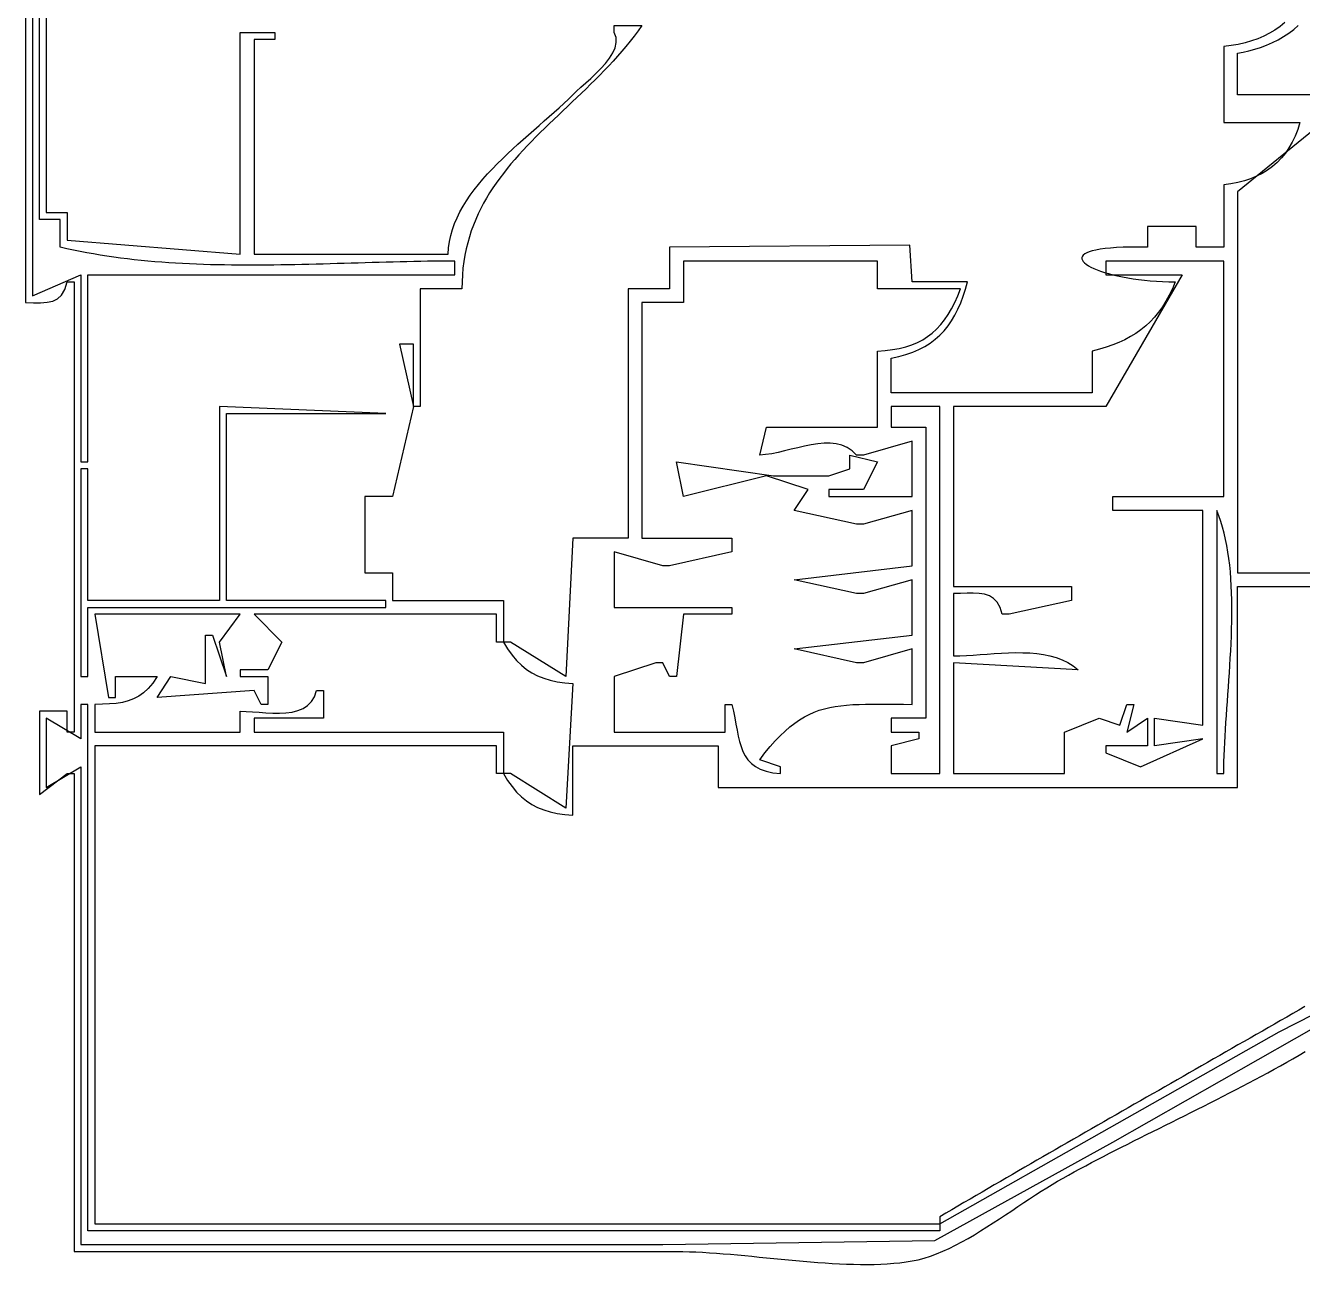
# Model space of a CAD drawing. Header units: metres. Extents: x 191 to 592, y 202 to 1163.
# Drawn here: x 227 to 411.4, y 304.1 to 483 of the extents above; entities that cross this region are included whole.
import ezdxf

# ---------------------------------------------------------------- set-up
doc = ezdxf.new("R2010")
doc.units = ezdxf.units.M

msp = doc.modelspace()

# ---------------------------------------------------------------- linework, layer by layer
for p, q in [((228, 578), (228, 444)), ((227, 575), (227, 443)), ((229, 455), (229, 520)), ((230, 493), (230, 456)), ((408.8438, 483.4495), (408.1404, 482.8751)), ((258, 450), (258, 482)), ((258, 482), (263, 482)), ((263, 482), (263, 481)), ((312, 482), (312, 483)), ((312, 483), (316, 483)), ((312.2539, 481.2921), (312, 482)), ((312.2827, 480.5603), (312.2539, 481.2921)), ((314.8745, 481.4737), (314.2909, 480.7313)), ((315.4445, 482.2296), (314.8745, 481.4737)), ((316, 483), (315.4445, 482.2296)), ((405.7875, 481.4645), (404.9227, 481.0966)), ((406.6121, 481.8831), (405.7875, 481.4645)), ((407.3964, 482.3532), (406.6121, 481.8831)), ((408.1404, 482.8751), (407.3964, 482.3532)), ((407.8363, 480.9578), (408.6291, 481.4096)), ((408.6291, 481.4096), (409.3866, 481.9034)), ((409.3866, 481.9034), (410.1004, 482.4387)), ((410.1004, 482.4387), (410.7622, 483.0152)), ((263, 481), (260, 481)), ((260, 481), (260, 450)), ((311.7805, 479.0536), (312.1153, 479.8117)), ((312.1153, 479.8117), (312.2827, 480.5603)), ((313.6948, 480.0018), (313.0871, 479.2844)), ((314.2909, 480.7313), (313.6948, 480.0018)), ((401.064, 480.1221), (400, 480)), ((400, 480), (400, 469)), ((402.0884, 480.2923), (401.064, 480.1221)), ((403.0731, 480.5111), (402.0884, 480.2923)), ((404.0179, 480.779), (403.0731, 480.5111)), ((403.6352, 479.3406), (404.4792, 479.5773)), ((404.9227, 481.0966), (404.0179, 480.779)), ((404.4792, 479.5773), (405.3297, 479.8577)), ((405.3297, 479.8577), (406.1782, 480.1815)), ((406.1782, 480.1815), (407.0166, 480.5483)), ((407.0166, 480.5483), (407.8363, 480.9578)), ((310.0605, 476.7947), (310.7242, 477.5378)), ((310.7242, 477.5378), (311.3072, 478.2932)), ((311.8413, 477.8827), (311.2051, 477.1968)), ((311.3072, 478.2932), (311.7805, 479.0536)), ((312.469, 478.5783), (311.8413, 477.8827)), ((313.0871, 479.2844), (312.469, 478.5783)), ((402, 479), (402.806, 479.148)), ((402, 473), (402, 479)), ((402.806, 479.148), (403.6352, 479.3406)), ((308.6064, 475.3743), (309.345, 476.0711)), ((309.911, 475.8513), (309.2553, 475.1901)), ((309.345, 476.0711), (310.0605, 476.7947)), ((310.5613, 476.52), (309.911, 475.8513)), ((311.2051, 477.1968), (310.5613, 476.52)), ((306.5417, 473.5171), (307.1759, 474.09)), ((307.1759, 474.09), (307.8738, 474.7115)), ((307.9312, 473.8871), (307.2648, 473.2436)), ((307.8738, 474.7115), (308.6064, 475.3743)), ((308.595, 474.5356), (307.9312, 473.8871)), ((309.2553, 475.1901), (308.595, 474.5356)), ((304.723, 471.7682), (305.3758, 472.3871)), ((305.3758, 472.3871), (306, 473)), ((306.597, 472.6045), (305.9287, 471.9691)), ((306, 473), (306.5417, 473.5171)), ((307.2648, 473.2436), (306.597, 472.6045)), ((515, 473), (402, 473)), ((302.6255, 469.8729), (303.3446, 470.5114)), ((303.3446, 470.5114), (304.0449, 471.143)), ((304.5946, 470.7058), (303.9308, 470.0766)), ((304.0449, 471.143), (304.723, 471.7682)), ((305.2609, 471.3364), (304.5946, 470.7058)), ((305.9287, 471.9691), (305.2609, 471.3364)), ((300.3876, 467.914), (301.1437, 468.5745)), ((301.1437, 468.5745), (301.8908, 469.2273)), ((301.8908, 469.2273), (302.6255, 469.8729)), ((302.6148, 468.8188), (301.9645, 468.1888)), ((303.2705, 469.4478), (302.6148, 468.8188)), ((303.9308, 470.0766), (303.2705, 469.4478)), ((400, 469), (411, 469)), ((415.1435, 469.6821), (402, 459)), ((411, 469), (410.6819, 467.9949)), ((298.0976, 465.8841), (298.8613, 466.569)), ((298.8613, 466.569), (299.6257, 467.2456)), ((299.6257, 467.2456), (300.3876, 467.914)), ((300.6846, 466.9226), (300.0569, 466.285)), ((301.3208, 467.557), (300.6846, 466.9226)), ((301.9645, 468.1888), (301.3208, 467.557)), ((410.3118, 467.0521), (409.8901, 466.1707)), ((410.6819, 467.9949), (410.3118, 467.0521)), ((296.5854, 464.4878), (297.3379, 465.1904)), ((297.3379, 465.1904), (298.0976, 465.8841)), ((298.8312, 464.9966), (298.2351, 464.3443)), ((299.4388, 465.6432), (298.8312, 464.9966)), ((300.0569, 466.285), (299.4388, 465.6432)), ((409.4175, 465.3502), (408.8947, 464.5898)), ((409.8901, 466.1707), (409.4175, 465.3502)), ((294.4041, 462.3235), (295.1152, 463.0546)), ((295.1152, 463.0546), (295.8434, 463.776)), ((295.8434, 463.776), (296.5854, 464.4878)), ((297.0817, 463.0198), (296.5262, 462.3461)), ((297.6516, 463.6857), (297.0817, 463.0198)), ((298.2351, 464.3443), (297.6516, 463.6857)), ((407.7005, 463.2467), (407.0304, 462.6627)), ((408.3221, 463.8889), (407.7005, 463.2467)), ((408.8947, 464.5898), (408.3221, 463.8889)), ((293.046, 460.8309), (293.7133, 461.5823)), ((293.7133, 461.5823), (294.4041, 462.3235)), ((295.4631, 460.9716), (294.9573, 460.2694)), ((295.9864, 461.6636), (295.4631, 460.9716)), ((296.5262, 462.3461), (295.9864, 461.6636)), ((404.7358, 461.2523), (403.8781, 460.8938)), ((405.5475, 461.6661), (404.7358, 461.2523)), ((406.3126, 462.136), (405.5475, 461.6661)), ((407.0304, 462.6627), (406.3126, 462.136)), ((291.2181, 458.5118), (291.7951, 459.2959)), ((291.7951, 459.2959), (292.4055, 460.0688)), ((292.4055, 460.0688), (293.046, 460.8309)), ((294.4701, 459.5562), (294.0025, 458.8312)), ((294.9573, 460.2694), (294.4701, 459.5562)), ((401.0354, 460.1438), (400, 460)), ((400, 460), (400, 451)), ((402.0273, 460.3402), (401.0354, 460.1438)), ((402.9751, 460.59), (402.0273, 460.3402)), ((403.8781, 460.8938), (402.9751, 460.59)), ((290.1772, 456.9093), (290.6777, 457.7164)), ((290.6777, 457.7164), (291.2181, 458.5118)), ((293.1299, 457.3427), (292.727, 456.5777)), ((293.5554, 458.0936), (293.1299, 457.3427)), ((294.0025, 458.8312), (293.5554, 458.0936)), ((402, 459), (402, 404)), ((230, 456), (233, 456)), ((233, 456), (233, 452)), ((289.3088, 455.259), (289.7198, 456.0902)), ((289.7198, 456.0902), (290.1772, 456.9093)), ((292.3477, 455.7979), (291.9929, 455.0024)), ((292.727, 456.5777), (292.3477, 455.7979)), ((232, 455), (229, 455)), ((232, 451), (232, 455)), ((288.3868, 452.6893), (288.6391, 453.5588)), ((288.6391, 453.5588), (288.9475, 454.4152)), ((288.9475, 454.4152), (289.3088, 455.259)), ((291.6638, 454.1905), (291.3612, 453.3614)), ((291.9929, 455.0024), (291.6638, 454.1905)), ((396, 454), (389, 454)), ((389, 454), (389, 451)), ((396, 451), (396, 454)), ((233, 452), (258, 450)), ((288.064, 450.9101), (288.1941, 451.8065)), ((288.1941, 451.8065), (288.3868, 452.6893)), ((291.0862, 452.5144), (290.8398, 451.6487)), ((291.3612, 453.3614), (291.0862, 452.5144)), ((232.9542, 450.7821), (232, 451)), ((233.9124, 450.576), (232.9542, 450.7821)), ((234.8743, 450.3814), (233.9124, 450.576)), ((235.8399, 450.1979), (234.8743, 450.3814)), ((236.809, 450.0252), (235.8399, 450.1979)), ((237.7815, 449.8632), (236.809, 450.0252)), ((238.7573, 449.7115), (237.7815, 449.8632)), ((260, 450), (288, 450)), ((288, 450), (288.064, 450.9101)), ((290.4368, 449.858), (290.2822, 448.9315)), ((290.623, 450.7635), (290.4368, 449.858)), ((290.8398, 451.6487), (290.623, 450.7635)), ((354.6644, 451.3086), (320, 451)), ((320, 451), (320, 445)), ((355, 446), (354.6644, 451.3086)), ((379.7236, 449.861), (379.586, 449.6863)), ((379.9341, 450.0278), (379.7236, 449.861)), ((380.2199, 450.1855), (379.9341, 450.0278)), ((380.5833, 450.3329), (380.2199, 450.1855)), ((381.0266, 450.4691), (380.5833, 450.3329)), ((381.5522, 450.5928), (381.0266, 450.4691)), ((382.1624, 450.7029), (381.5522, 450.5928)), ((382.8596, 450.7983), (382.1624, 450.7029)), ((383.6461, 450.878), (382.8596, 450.7983)), ((384.5242, 450.9407), (383.6461, 450.878)), ((385.4963, 450.9854), (384.5242, 450.9407)), ((386.5647, 451.0109), (385.4963, 450.9854)), ((387.7318, 451.0161), (386.5647, 451.0109)), ((389, 451), (387.7318, 451.0161)), ((400, 451), (396, 451)), ((239.7363, 449.5698), (238.7573, 449.7115)), ((240.7182, 449.4378), (239.7363, 449.5698)), ((241.7031, 449.3153), (240.7182, 449.4378)), ((242.6908, 449.202), (241.7031, 449.3153)), ((243.6811, 449.0976), (242.6908, 449.202)), ((244.674, 449.0017), (243.6811, 449.0976)), ((245.6692, 448.9142), (244.674, 449.0017)), ((246.6668, 448.8348), (245.6692, 448.9142)), ((247.6665, 448.7631), (246.6668, 448.8348)), ((248.6683, 448.6988), (247.6665, 448.7631)), ((249.672, 448.6418), (248.6683, 448.6988)), ((250.6775, 448.5917), (249.672, 448.6418)), ((251.6847, 448.5481), (250.6775, 448.5917)), ((252.6934, 448.511), (251.6847, 448.5481)), ((253.7035, 448.4798), (252.6934, 448.511)), ((254.715, 448.4545), (253.7035, 448.4798)), ((255.7276, 448.4346), (254.715, 448.4545)), ((256.7413, 448.4199), (255.7276, 448.4346)), ((257.7559, 448.4102), (256.7413, 448.4199)), ((258.7714, 448.4051), (257.7559, 448.4102)), ((259.7875, 448.4043), (258.7714, 448.4051)), ((260.8042, 448.4076), (259.7875, 448.4043)), ((261.8213, 448.4147), (260.8042, 448.4076)), ((262.8387, 448.4253), (261.8213, 448.4147)), ((263.8564, 448.4391), (262.8387, 448.4253)), ((264.8741, 448.4558), (263.8564, 448.4391)), ((265.8917, 448.4752), (264.8741, 448.4558)), ((266.9092, 448.497), (265.8917, 448.4752)), ((267.9264, 448.5208), (266.9092, 448.497)), ((268.9432, 448.5464), (267.9264, 448.5208)), ((269.9594, 448.5736), (268.9432, 448.5464)), ((270.9749, 448.602), (269.9594, 448.5736)), ((271.9897, 448.6313), (270.9749, 448.602)), ((273.0035, 448.6613), (271.9897, 448.6313)), ((274.0163, 448.6917), (273.0035, 448.6613)), ((275.028, 448.7221), (274.0163, 448.6917)), ((276.0383, 448.7524), (275.028, 448.7221)), ((277.0473, 448.7822), (276.0383, 448.7524)), ((278.0547, 448.8113), (277.0473, 448.7822)), ((279.0605, 448.8393), (278.0547, 448.8113)), ((280.0645, 448.866), (279.0605, 448.8393)), ((281.0665, 448.8911), (280.0645, 448.866)), ((282.0666, 448.9143), (281.0665, 448.8911)), ((283.0645, 448.9353), (282.0666, 448.9143)), ((284.0601, 448.9539), (283.0645, 448.9353)), ((285.0534, 448.9697), (284.0601, 448.9539)), ((286.0441, 448.9825), (285.0534, 448.9697)), ((287.0322, 448.992), (286.0441, 448.9825)), ((288.0175, 448.9979), (287.0322, 448.992)), ((289, 449), (288.0175, 448.9979)), ((289, 447), (289, 449)), ((290.2822, 448.9315), (290.1602, 447.9832)), ((322, 449), (322, 443)), ((350, 449), (322, 449)), ((350, 445), (350, 449)), ((379.586, 449.6863), (379.519, 449.5047)), ((379.519, 449.5047), (379.5202, 449.3174)), ((379.5202, 449.3174), (379.5874, 449.1254)), ((379.5874, 449.1254), (379.7181, 448.93)), ((379.7181, 448.93), (379.91, 448.7322)), ((379.91, 448.7322), (380.1608, 448.5331)), ((380.1608, 448.5331), (380.4681, 448.3339)), ((380.4681, 448.3339), (380.8296, 448.1357)), ((380.8296, 448.1357), (381.243, 447.9395)), ((383, 449), (383, 447)), ((400, 449), (383, 449)), ((400, 415), (400, 449)), ((228, 444), (235, 447)), ((235, 447), (235, 420)), ((236, 420), (236, 447)), ((236, 447), (289, 447)), ((290.0719, 447.0124), (290.0181, 446.0182)), ((290.1602, 447.9832), (290.0719, 447.0124)), ((381.243, 447.9395), (381.7059, 447.7466)), ((381.7059, 447.7466), (382.216, 447.5581)), ((382.216, 447.5581), (382.7709, 447.3749)), ((382.7709, 447.3749), (383.3683, 447.1984)), ((383, 447), (394, 447)), ((394, 447), (383, 428)), ((383.3683, 447.1984), (384.0059, 447.0295)), ((384.0059, 447.0295), (384.6812, 446.8695)), ((384.6812, 446.8695), (385.3921, 446.7194)), ((385.3921, 446.7194), (386.1361, 446.5803)), ((386.1361, 446.5803), (386.9109, 446.4534)), ((386.9109, 446.4534), (387.7141, 446.3398)), ((387.7141, 446.3398), (388.5434, 446.2406)), ((388.5434, 446.2406), (389.3966, 446.157)), ((232.204, 444.0975), (232.6638, 444.8946)), ((232.6638, 444.8946), (233, 446)), ((233, 446), (234, 446)), ((234, 446), (234, 381)), ((290, 445), (284, 445)), ((284, 445), (284, 428)), ((290.0181, 446.0182), (290, 445)), ((320, 445), (314, 445)), ((314, 445), (314, 409)), ((362, 445), (350, 445)), ((363, 446), (355, 446)), ((361.5883, 443.9654), (362, 445)), ((362.384, 443.9226), (362.7084, 444.9351)), ((362.7084, 444.9351), (363, 446)), ((389.3966, 446.157), (390.2711, 446.09)), ((390.2711, 446.09), (391.1648, 446.0407)), ((391.1648, 446.0407), (392.0751, 446.0103)), ((392.0751, 446.0103), (393, 446)), ((392.5797, 445.001), (392.1298, 444.0649)), ((393, 446), (392.5797, 445.001)), ((227, 443), (228.1449, 442.9932)), ((228.1449, 442.9932), (229.1824, 442.9959)), ((229.1824, 442.9959), (230.1098, 443.0579)), ((230.1098, 443.0579), (230.9243, 443.2289)), ((230.9243, 443.2289), (231.6233, 443.5589)), ((231.6233, 443.5589), (232.204, 444.0975)), ((322, 443), (316, 443)), ((316, 443), (316, 409)), ((360.695, 442.1065), (361.1542, 443.0014)), ((361.1542, 443.0014), (361.5883, 443.9654)), ((361.6276, 442.055), (362.0245, 442.9626)), ((362.0245, 442.9626), (362.384, 443.9226)), ((391.6491, 443.1892), (391.1362, 442.3718)), ((392.1298, 444.0649), (391.6491, 443.1892)), ((359.6891, 440.5179), (360.2076, 441.2792)), ((360.2076, 441.2792), (360.695, 442.1065)), ((360.7122, 440.3967), (361.1909, 441.1997)), ((361.1909, 441.1997), (361.6276, 442.055)), ((390.0094, 440.9025), (389.393, 440.246)), ((390.59, 441.6103), (390.0094, 440.9025)), ((391.1362, 442.3718), (390.59, 441.6103)), ((357.919, 438.6159), (358.5478, 439.1878)), ((358.5478, 439.1878), (359.1368, 439.8213)), ((358.9999, 438.3008), (359.619, 438.9473)), ((359.1368, 439.8213), (359.6891, 440.5179)), ((359.619, 438.9473), (360.189, 439.6459)), ((360.189, 439.6459), (360.7122, 440.3967)), ((388.0483, 439.0778), (387.3176, 438.5615)), ((388.7397, 439.6385), (388.0483, 439.0778)), ((389.393, 440.246), (388.7397, 439.6385)), ((283, 437), (281, 437)), ((281, 437), (283, 428)), ((283, 428), (283, 437)), ((354.9498, 436.9156), (355.766, 437.2556)), ((355.766, 437.2556), (356.531, 437.6513)), ((356.531, 437.6513), (357.2477, 438.1043)), ((356.8248, 436.6737), (357.6052, 437.1641)), ((357.2477, 438.1043), (357.919, 438.6159)), ((357.6052, 437.1641), (358.3294, 437.7065)), ((358.3294, 437.7065), (358.9999, 438.3008)), ((384.8773, 437.2566), (383.9772, 436.8952)), ((385.7333, 437.6532), (384.8773, 437.2566)), ((386.5463, 438.0874), (385.7333, 437.6532)), ((387.3176, 438.5615), (386.5463, 438.0874)), ((350, 436), (351.1154, 436.0834)), ((350, 425), (350, 436)), ((351.1154, 436.0834), (352.1652, 436.2152)), ((352, 435), (353.0958, 435.2311)), ((352.1652, 436.2152), (353.1523, 436.3969)), ((353.0958, 435.2311), (354.1238, 435.514)), ((353.1523, 436.3969), (354.0795, 436.6298)), ((354.0795, 436.6298), (354.9498, 436.9156)), ((354.1238, 435.514), (355.0865, 435.8488)), ((355.0865, 435.8488), (355.986, 436.2353)), ((355.986, 436.2353), (356.8248, 436.6737)), ((382.0397, 436.2692), (381, 436)), ((381, 436), (381, 430)), ((383.0318, 436.5669), (382.0397, 436.2692)), ((383.9772, 436.8952), (383.0318, 436.5669)), ((352, 430), (352, 435)), ((381, 430), (352, 430)), ((255, 428), (255, 400)), ((279, 427), (255, 428)), ((283, 428), (280, 415)), ((284, 428), (283, 428)), ((352, 428), (352, 425)), ((359, 428), (352, 428)), ((359, 375), (359, 428)), ((383, 428), (361, 428)), ((361, 428), (361, 402)), ((256, 400), (256, 427)), ((256, 427), (279, 427)), ((333, 421), (334, 425)), ((334, 425), (350, 425)), ((352, 425), (357, 425)), ((357, 425), (357, 383)), ((339.4763, 422.278), (338.5159, 422.0563)), ((340.4302, 422.4698), (339.4763, 422.278)), ((341.3705, 422.6157), (340.4302, 422.4698)), ((342.2906, 422.6996), (341.3705, 422.6157)), ((343.1835, 422.7054), (342.2906, 422.6996)), ((344.0424, 422.617), (343.1835, 422.7054)), ((344.8603, 422.4183), (344.0424, 422.617)), ((345.6305, 422.0933), (344.8603, 422.4183)), ((355, 423), (348, 421)), ((355, 415), (355, 423)), ((333.8556, 421.063), (333, 421)), ((334.7459, 421.1927), (333.8556, 421.063)), ((335.6639, 421.373), (334.7459, 421.1927)), ((336.6028, 421.5877), (335.6639, 421.373)), ((337.5558, 421.8209), (336.6028, 421.5877)), ((338.5159, 422.0563), (337.5558, 421.8209)), ((346.346, 421.6259), (345.6305, 422.0933)), ((346, 419), (346, 421)), ((346, 421), (350, 420)), ((347, 421), (346.346, 421.6259)), ((348, 421), (347, 421)), ((235, 420), (236, 420)), ((236, 419), (235, 419)), ((235, 419), (235, 389)), ((236, 400), (236, 419)), ((322, 415), (321, 420)), ((321, 420), (335, 418)), ((343, 418), (346, 419)), ((350, 420), (348, 416)), ((334, 418), (322, 415)), ((340, 416), (334, 418)), ((335, 418), (342, 418)), ((342, 418), (343, 418)), ((280, 415), (276, 415)), ((276, 415), (276, 404)), ((338, 413), (340, 416)), ((348, 416), (343, 416)), ((343, 416), (343, 415)), ((343, 415), (355, 415)), ((384, 413), (384, 415)), ((384, 415), (400, 415)), ((347, 411), (338, 413)), ((355, 413), (348, 411)), ((355, 405), (355, 413)), ((397, 413), (384, 413)), ((397, 382), (397, 413)), ((399, 413), (399, 375)), ((399.3094, 412.2143), (399, 413)), ((399.5907, 411.4024), (399.3094, 412.2143)), ((399.8448, 410.5654), (399.5907, 411.4024)), ((348, 411), (347, 411)), ((400.0729, 409.7047), (399.8448, 410.5654)), ((400.2761, 408.8217), (400.0729, 409.7047)), ((306, 409), (305, 389)), ((314, 409), (306, 409)), ((316, 409), (329, 409)), ((329, 409), (329, 407)), ((400.4553, 407.9176), (400.2761, 408.8217)), ((400.6117, 406.9938), (400.4553, 407.9176)), ((319, 405), (312, 407)), ((312, 407), (312, 399)), ((329, 407), (320, 405)), ((400.7463, 406.0517), (400.6117, 406.9938)), ((400.8603, 405.0925), (400.7463, 406.0517)), ((276, 404), (280, 404)), ((280, 404), (280, 400)), ((320, 405), (319, 405)), ((338, 403), (355, 405)), ((400.9546, 404.1177), (400.8603, 405.0925)), ((401.0304, 403.1285), (400.9546, 404.1177)), ((402, 404), (513, 404)), ((347, 401), (338, 403)), ((355, 403), (348, 401)), ((355, 395), (355, 403)), ((361, 402), (378, 402)), ((378, 402), (378, 400)), ((401.0888, 402.1262), (401.0304, 403.1285)), ((401.1309, 401.1122), (401.0888, 402.1262)), ((402, 373), (402, 402)), ((402, 402), (504, 402)), ((348, 401), (347, 401)), ((361.9916, 401.0163), (361, 401)), ((361, 401), (361, 392)), ((362.9428, 401.0447), (361.9916, 401.0163)), ((363.8444, 401.0542), (362.9428, 401.0447)), ((364.6873, 401.0141), (363.8444, 401.0542)), ((365.4624, 400.8934), (364.6873, 401.0141)), ((366.1604, 400.6612), (365.4624, 400.8934)), ((366.7723, 400.2866), (366.1604, 400.6612)), ((367.289, 399.7388), (366.7723, 400.2866)), ((401.1576, 400.0879), (401.1309, 401.1122)), ((401.1701, 399.0545), (401.1576, 400.0879)), ((255, 400), (236, 400)), ((236, 389), (236, 399)), ((236, 399), (279, 399)), ((279, 400), (256, 400)), ((279, 399), (279, 400)), ((280, 400), (296, 400)), ((296, 400), (296, 394)), ((312, 399), (329, 399)), ((329, 399), (329, 398)), ((367.7012, 398.9869), (367.289, 399.7388)), ((368, 398), (367.7012, 398.9869)), ((378, 400), (369, 398)), ((401.1694, 398.0133), (401.1701, 399.0545)), ((258, 398), (237, 398)), ((237, 398), (239, 386)), ((255, 394), (258, 398)), ((295, 398), (260, 398)), ((260, 398), (264, 394)), ((295, 394), (295, 398)), ((322, 398), (321, 389)), ((329, 398), (322, 398)), ((369, 398), (368, 398)), ((401.133, 395.9133), (401.1567, 396.9658)), ((401.1567, 396.9658), (401.1694, 398.0133)), ((253, 388), (253, 395)), ((253, 395), (254, 395)), ((254, 395), (256, 389)), ((338, 393), (355, 395)), ((401.0569, 393.7983), (401.0994, 394.857)), ((401.0994, 394.857), (401.133, 395.9133)), ((256, 389), (255, 394)), ((264, 394), (262, 390)), ((296, 394), (295, 394)), ((297, 394), (296, 394)), ((296, 394), (296.6085, 393.0062)), ((296.6085, 393.0062), (297.2403, 392.1202)), ((305, 389), (297, 394)), ((347, 391), (338, 393)), ((355, 393), (348, 391)), ((355, 385), (355, 393)), ((400.9497, 391.6792), (401.0066, 392.7386)), ((401.0066, 392.7386), (401.0569, 393.7983)), ((297.2403, 392.1202), (297.9007, 391.3366)), ((297.9007, 391.3366), (298.5948, 390.65)), ((318, 391), (312, 389)), ((319, 391), (318, 391)), ((320, 389), (319, 391)), ((348, 391), (347, 391)), ((361, 392), (361.9167, 392.0147)), ((379, 390), (361, 391)), ((361, 391), (361, 375)), ((361.9167, 392.0147), (362.8651, 392.0546)), ((362.8651, 392.0546), (363.84, 392.1127)), ((363.84, 392.1127), (364.8366, 392.1823)), ((364.8366, 392.1823), (365.8498, 392.2567)), ((365.8498, 392.2567), (366.8747, 392.329)), ((366.8747, 392.329), (367.9063, 392.3924)), ((367.9063, 392.3924), (368.9397, 392.4403)), ((368.9397, 392.4403), (369.9698, 392.4658)), ((369.9698, 392.4658), (370.9917, 392.4622)), ((370.9917, 392.4622), (372.0005, 392.4226)), ((372.0005, 392.4226), (372.9911, 392.3404)), ((372.9911, 392.3404), (373.9586, 392.2086)), ((373.9586, 392.2086), (374.898, 392.0207)), ((374.898, 392.0207), (375.8044, 391.7697)), ((375.8044, 391.7697), (376.6727, 391.4489)), ((376.6727, 391.4489), (377.4981, 391.0515)), ((377.4981, 391.0515), (378.2755, 390.5708)), ((400.8871, 390.6213), (400.9497, 391.6792)), ((262, 390), (258, 390)), ((258, 390), (258, 389)), ((298.5948, 390.65), (299.3281, 390.0549)), ((299.3281, 390.0549), (300.1057, 389.5461)), ((300.1057, 389.5461), (300.933, 389.118)), ((300.933, 389.118), (301.8153, 388.7653)), ((378.2755, 390.5708), (379, 390)), ((400.7495, 388.5157), (400.82, 389.5664)), ((400.82, 389.5664), (400.8871, 390.6213)), ((235, 389), (236, 389)), ((240, 386), (240, 389)), ((240, 389), (246, 389)), ((244.7206, 387.292), (244.0484, 386.6618)), ((245.3689, 388.0663), (244.7206, 387.292)), ((246, 389), (245.3689, 388.0663)), ((246, 386), (248, 389)), ((248, 389), (253, 388)), ((258, 389), (262, 389)), ((262, 389), (262, 385)), ((301.8153, 388.7653), (302.7578, 388.4825)), ((302.7578, 388.4825), (303.7659, 388.2643)), ((303.7659, 388.2643), (304.8449, 388.1052)), ((304.8449, 388.1052), (306, 388)), ((306, 388), (305, 370)), ((312, 389), (312, 381)), ((321, 389), (320, 389)), ((400.6022, 386.4326), (400.6765, 387.4707)), ((400.6765, 387.4707), (400.7495, 388.5157)), ((239, 386), (240, 386)), ((241.8207, 385.4857), (240.9853, 385.2814)), ((242.6052, 385.7738), (241.8207, 385.4857)), ((243.3455, 386.1608), (242.6052, 385.7738)), ((244.0484, 386.6618), (243.3455, 386.1608)), ((260, 387), (246, 386)), ((261, 385), (260, 387)), ((267.7319, 384.8277), (268.2854, 385.3914)), ((268.2854, 385.3914), (268.7134, 386.1098)), ((268.7134, 386.1098), (269, 387)), ((269, 387), (270, 387)), ((270, 387), (270, 383)), ((400.4541, 384.3824), (400.5277, 385.4027)), ((400.5277, 385.4027), (400.6022, 386.4326)), ((233, 384), (229, 384)), ((229, 384), (229, 372)), ((233, 381), (233, 384)), ((236, 385), (235, 385)), ((235, 385), (235, 380)), ((236, 309), (236, 385)), ((238.1063, 385.0202), (237, 385)), ((237, 385), (237, 381)), ((239.1348, 385.0638), (238.1063, 385.0202)), ((240.0922, 385.1458), (239.1348, 385.0638)), ((240.9853, 385.2814), (240.0922, 385.1458)), ((258, 381), (258, 384)), ((258, 384), (258.8639, 383.9786)), ((258.8639, 383.9786), (259.7807, 383.9257)), ((259.7807, 383.9257), (260.7339, 383.8584)), ((260.7339, 383.8584), (261.7075, 383.7934)), ((262, 385), (261, 385)), ((261.7075, 383.7934), (262.6852, 383.7477)), ((262.6852, 383.7477), (263.6508, 383.7383)), ((263.6508, 383.7383), (264.5883, 383.7821)), ((264.5883, 383.7821), (265.4813, 383.896)), ((265.4813, 383.896), (266.3137, 384.097)), ((266.3137, 384.097), (267.0693, 384.4019)), ((267.0693, 384.4019), (267.7319, 384.8277)), ((328, 381), (328, 385)), ((328, 385), (329, 385)), ((329, 385), (329.217, 384.0192)), ((329.217, 384.0192), (329.4018, 383.0681)), ((339.4454, 383.1932), (340.1518, 383.5583)), ((340.1518, 383.5583), (340.868, 383.8724)), ((340.868, 383.8724), (341.5974, 384.1393)), ((341.5974, 384.1393), (342.3431, 384.3627)), ((342.3431, 384.3627), (343.1084, 384.5463)), ((343.1084, 384.5463), (343.8966, 384.6938)), ((343.8966, 384.6938), (344.7109, 384.809)), ((344.7109, 384.809), (345.5545, 384.8955)), ((345.5545, 384.8955), (346.4306, 384.9571)), ((346.4306, 384.9571), (347.3425, 384.9976)), ((347.3425, 384.9976), (348.2935, 385.0205)), ((348.2935, 385.0205), (349.2867, 385.0297)), ((349.2867, 385.0297), (350.3254, 385.0289)), ((350.3254, 385.0289), (351.4128, 385.0218)), ((351.4128, 385.0218), (352.5523, 385.0122)), ((352.5523, 385.0122), (353.7469, 385.0036)), ((353.7469, 385.0036), (355, 385)), ((385, 382), (386, 385)), ((386, 385), (387, 385)), ((387, 385), (386, 381)), ((400.3823, 383.3731), (400.4541, 384.3824)), ((235, 380), (230, 383)), ((230, 383), (230, 373)), ((270, 383), (260, 383)), ((260, 383), (260, 381)), ((329.4018, 383.0681), (329.5677, 382.1506)), ((329.5677, 382.1506), (329.7279, 381.2703)), ((336.6544, 381.1488), (337.3535, 381.7549)), ((337.3535, 381.7549), (338.0495, 382.2952)), ((338.0495, 382.2952), (338.7458, 382.7734)), ((338.7458, 382.7734), (339.4454, 383.1932)), ((357, 383), (352, 383)), ((352, 383), (352, 381)), ((377, 381), (382, 383)), ((382, 383), (385, 382)), ((386, 381), (389, 383)), ((389, 383), (389, 379)), ((390, 379), (390, 383)), ((390, 383), (397, 382)), ((400.2488, 381.3924), (400.3135, 382.376)), ((400.3135, 382.376), (400.3823, 383.3731)), ((234, 381), (233, 381)), ((237, 381), (258, 381)), ((260, 381), (296, 381)), ((296, 381), (296, 375)), ((312, 381), (328, 381)), ((329.7279, 381.2703), (329.8954, 380.4311)), ((329.8954, 380.4311), (330.0835, 379.6369)), ((335.2341, 379.724), (335.949, 380.473)), ((335.949, 380.473), (336.6544, 381.1488)), ((352, 381), (356, 381)), ((356, 380), (352, 379)), ((356, 381), (356, 380)), ((377, 375), (377, 381)), ((388, 376), (397, 380)), ((397, 380), (390, 379)), ((400.1359, 379.4715), (400.1892, 380.4238)), ((400.1892, 380.4238), (400.2488, 381.3924)), ((295, 379), (237, 379)), ((237, 379), (237, 310)), ((295, 375), (295, 379)), ((306, 369), (306, 379)), ((306, 379), (327, 379)), ((327, 379), (327, 373)), ((330.0835, 379.6369), (330.3055, 378.8913)), ((330.3055, 378.8913), (330.5744, 378.1983)), ((330.5744, 378.1983), (330.9034, 377.5615)), ((333, 377), (333.7628, 377.9912)), ((333.7628, 377.9912), (334.5065, 378.898)), ((334.5065, 378.898), (335.2341, 379.724)), ((352, 379), (352, 375)), ((389, 379), (383, 379)), ((383, 379), (383, 378)), ((383, 378), (388, 376)), ((400.0521, 377.6208), (400.0898, 378.5367)), ((400.0898, 378.5367), (400.1359, 379.4715)), ((330.9034, 377.5615), (331.3059, 376.9849)), ((331.3059, 376.9849), (331.7949, 376.4721)), ((331.7949, 376.4721), (332.3837, 376.0271)), ((336, 376), (333, 377)), ((400.0061, 375.8511), (400.0239, 376.7252)), ((400.0239, 376.7252), (400.0521, 377.6208)), ((229, 372), (233, 375)), ((230, 373), (235, 376)), ((233, 375), (234, 375)), ((234, 375), (234, 306)), ((235, 376), (235, 307)), ((296, 375), (295, 375)), ((297, 375), (296, 375)), ((296, 375), (296.6085, 374.0062)), ((305, 370), (297, 375)), ((332.3837, 376.0271), (333.0853, 375.6535)), ((333.0853, 375.6535), (333.9132, 375.3553)), ((333.9132, 375.3553), (334.8803, 375.1362)), ((334.8803, 375.1362), (336, 375)), ((336, 375), (336, 376)), ((352, 375), (359, 375)), ((361, 375), (377, 375)), ((399, 375), (400, 375)), ((400, 375), (400.0061, 375.8511)), ((296.6085, 374.0062), (297.2403, 373.1202)), ((297.2403, 373.1202), (297.9007, 372.3366)), ((327, 373), (402, 373)), ((297.9007, 372.3366), (298.5948, 371.65)), ((298.5948, 371.65), (299.3281, 371.0549)), ((299.3281, 371.0549), (300.1057, 370.5461)), ((300.1057, 370.5461), (300.933, 370.118)), ((300.933, 370.118), (301.8153, 369.7653)), ((301.8153, 369.7653), (302.7578, 369.4825)), ((302.7578, 369.4825), (303.7659, 369.2643)), ((303.7659, 369.2643), (304.8449, 369.1052)), ((304.8449, 369.1052), (306, 369)), ((384, 321.7994), (430, 348)), ((408, 337.7191), (428, 348)), ((411.7327, 341.3769), (410.8541, 340.8702)), ((408.2171, 339.3521), (407.3377, 338.8466)), ((409.0962, 339.8579), (408.2171, 339.3521)), ((409.9753, 340.3639), (409.0962, 339.8579)), ((410.8541, 340.8702), (409.9753, 340.3639)), ((359, 310), (408, 337.7191)), ((405.5785, 337.8364), (404.6988, 337.3316)), ((406.4582, 338.3414), (405.5785, 337.8364)), ((407.3377, 338.8466), (406.4582, 338.3414)), ((402.0587, 335.8185), (401.1785, 335.3144)), ((402.9388, 336.3227), (402.0587, 335.8185)), ((403.8188, 336.8271), (402.9388, 336.3227)), ((404.6988, 337.3316), (403.8188, 336.8271)), ((398.5373, 333.8031), (397.6567, 333.2995)), ((399.4177, 334.3067), (398.5373, 333.8031)), ((400.2981, 334.8105), (399.4177, 334.3067)), ((401.1785, 335.3144), (400.2981, 334.8105)), ((409.0908, 333.3245), (409.9853, 333.8354)), ((409.9853, 333.8354), (410.8739, 334.3505)), ((410.8739, 334.3505), (411.7561, 334.8698)), ((395.8955, 332.2926), (395.0149, 331.7892)), ((396.7762, 332.796), (395.8955, 332.2926)), ((397.6567, 333.2995), (396.7762, 332.796)), ((406.3762, 331.8155), (407.2858, 332.3147)), ((407.2858, 332.3147), (408.1908, 332.8177)), ((408.1908, 332.8177), (409.0908, 333.3245)), ((392.3729, 330.2792), (391.4922, 329.7759)), ((393.2535, 330.7825), (392.3729, 330.2792)), ((394.1342, 331.2858), (393.2535, 330.7825)), ((395.0149, 331.7892), (394.1342, 331.2858)), ((402.7015, 329.8538), (403.6247, 330.3393)), ((403.6247, 330.3393), (404.5452, 330.8279)), ((404.5452, 330.8279), (405.4625, 331.32)), ((405.4625, 331.32), (406.3762, 331.8155)), ((388.8503, 328.2656), (387.9698, 327.7621)), ((389.7309, 328.7691), (388.8503, 328.2656)), ((390.6115, 329.2725), (389.7309, 328.7691)), ((391.4922, 329.7759), (390.6115, 329.2725)), ((398.9904, 327.942), (399.92, 328.4157)), ((399.92, 328.4157), (400.8487, 328.8922)), ((400.8487, 328.8922), (401.776, 329.3715)), ((401.776, 329.3715), (402.7015, 329.8538)), ((386.2088, 326.7547), (385.3285, 326.2508)), ((387.0893, 327.2584), (386.2088, 326.7547)), ((387.9698, 327.7621), (387.0893, 327.2584)), ((395.2722, 326.0716), (396.2009, 326.5357)), ((396.2009, 326.5357), (397.1304, 327.0021)), ((397.1304, 327.0021), (398.0604, 327.4708)), ((398.0604, 327.4708), (398.9904, 327.942)), ((382.688, 324.7383), (381.808, 324.2338)), ((383.568, 325.2426), (382.688, 324.7383)), ((384.4482, 325.7468), (383.568, 325.2426)), ((385.3285, 326.2508), (384.4482, 325.7468)), ((391.5761, 324.2342), (392.4965, 324.6909)), ((392.4965, 324.6909), (393.4196, 325.1493)), ((393.4196, 325.1493), (394.345, 325.6095)), ((394.345, 325.6095), (395.2722, 326.0716)), ((379.1689, 322.7189), (378.2895, 322.2135)), ((380.0485, 323.2241), (379.1689, 322.7189)), ((380.9282, 323.729), (380.0485, 323.2241)), ((381.808, 324.2338), (380.9282, 323.729)), ((387.9312, 322.4215), (388.836, 322.8728)), ((388.836, 322.8728), (389.7454, 323.3253)), ((389.7454, 323.3253), (390.6589, 323.779)), ((390.6589, 323.779), (391.5761, 324.2342)), ((358.2863, 307.615), (384, 321.7994)), ((376.5312, 321.2019), (375.6523, 320.6956)), ((377.4102, 321.7078), (376.5312, 321.2019)), ((378.2895, 322.2135), (377.4102, 321.7078)), ((384.3669, 320.6251), (385.2488, 321.0732)), ((385.2488, 321.0732), (386.1372, 321.5218)), ((386.1372, 321.5218), (387.0314, 321.9712)), ((387.0314, 321.9712), (387.9312, 322.4215)), ((373.0167, 319.1749), (372.1386, 318.6673)), ((373.895, 319.6822), (373.0167, 319.1749)), ((374.7735, 320.189), (373.895, 319.6822)), ((375.6523, 320.6956), (374.7735, 320.189)), ((380.9122, 318.8366), (381.764, 319.2835)), ((381.764, 319.2835), (382.624, 319.7304)), ((382.624, 319.7304), (383.4918, 320.1776)), ((383.4918, 320.1776), (384.3669, 320.6251)), ((369.5058, 317.1423), (368.6287, 316.6331)), ((370.3832, 317.651), (369.5058, 317.1423)), ((371.2608, 318.1594), (370.3832, 317.651)), ((372.1386, 318.6673), (371.2608, 318.1594)), ((377.5966, 317.0476), (378.4109, 317.4954)), ((378.4109, 317.4954), (379.2352, 317.9427)), ((379.2352, 317.9427), (380.0692, 318.3898)), ((380.0692, 318.3898), (380.9122, 318.8366)), ((366.8752, 315.6134), (365.9989, 315.1029)), ((367.7518, 316.1235), (366.8752, 315.6134)), ((368.6287, 316.6331), (367.7518, 316.1235)), ((374.4406, 315.2172), (375.2296, 315.6993)), ((375.2296, 315.6993), (376, 316.1504)), ((376, 316.1504), (376.7928, 316.5993)), ((376.7928, 316.5993), (377.5966, 317.0476)), ((363.3718, 313.5683), (362.4968, 313.0558)), ((364.2472, 314.0803), (363.3718, 313.5683)), ((365.1229, 314.5919), (364.2472, 314.0803)), ((365.9989, 315.1029), (365.1229, 314.5919)), ((371.1243, 313.0559), (371.9748, 313.6234)), ((371.9748, 313.6234), (372.8119, 314.1753)), ((372.8119, 314.1753), (373.6343, 314.7079)), ((373.6343, 314.7079), (374.4406, 315.2172)), ((360.7477, 312.029), (359.8736, 311.5148)), ((361.622, 312.5427), (360.7477, 312.029)), ((362.4968, 313.0558), (361.622, 312.5427)), ((368.5049, 311.2996), (369.388, 311.8901)), ((369.388, 311.8901), (370.2615, 312.4769)), ((370.2615, 312.4769), (371.1243, 313.0559)), ((237, 310), (359, 310)), ((359.8736, 311.5148), (359, 311)), ((359, 311), (359, 310)), ((359, 310), (359, 309)), ((365.8115, 309.5443), (366.7153, 310.1228)), ((366.7153, 310.1228), (367.6136, 310.7092)), ((367.6136, 310.7092), (368.5049, 311.2996)), ((359, 309), (236, 309)), ((362.1657, 307.3874), (363.0791, 307.8952)), ((363.0791, 307.8952), (363.992, 308.4266)), ((363.992, 308.4266), (364.9033, 308.9776)), ((364.9033, 308.9776), (365.8115, 309.5443)), ((235, 307), (319, 307)), ((319, 307), (358.2863, 307.615)), ((359.4361, 306.0438), (360.3429, 306.4578)), ((360.3429, 306.4578), (361.2532, 306.9069)), ((361.2532, 306.9069), (362.1657, 307.3874)), ((234, 306), (321, 306)), ((321, 306), (321.9141, 305.9922)), ((321.9141, 305.9922), (322.8469, 305.9699)), ((322.8469, 305.9699), (323.7972, 305.9342)), ((323.7972, 305.9342), (324.7636, 305.8862)), ((324.7636, 305.8862), (325.7449, 305.8271)), ((325.7449, 305.8271), (326.7398, 305.7582)), ((326.7398, 305.7582), (327.7471, 305.6806)), ((327.7471, 305.6806), (328.7655, 305.5955)), ((328.7655, 305.5955), (329.7938, 305.5041)), ((329.7938, 305.5041), (330.8306, 305.4075)), ((330.8306, 305.4075), (331.8748, 305.307)), ((331.8748, 305.307), (332.925, 305.2038)), ((332.925, 305.2038), (333.9799, 305.099)), ((333.9799, 305.099), (335.0384, 304.9938)), ((335.0384, 304.9938), (336.0992, 304.8895)), ((336.0992, 304.8895), (337.1609, 304.7871)), ((337.1609, 304.7871), (338.2224, 304.6879)), ((338.2224, 304.6879), (339.2823, 304.5931)), ((339.2823, 304.5931), (340.3394, 304.5039)), ((340.3394, 304.5039), (341.3924, 304.4213)), ((341.3924, 304.4213), (342.4402, 304.3468)), ((342.4402, 304.3468), (343.4813, 304.2813)), ((343.4813, 304.2813), (344.5145, 304.2261)), ((344.5145, 304.2261), (345.5387, 304.1825)), ((350.4782, 304.178), (351.421, 304.2282)), ((351.421, 304.2282), (352.3459, 304.2981)), ((352.3459, 304.2981), (353.2515, 304.3891)), ((353.2515, 304.3891), (354.1366, 304.5023)), ((354.1366, 304.5023), (355, 304.6388)), ((355, 304.6388), (355.8698, 304.8182)), ((355.8698, 304.8182), (356.7496, 305.0523)), ((356.7496, 305.0523), (357.6382, 305.3372)), ((357.6382, 305.3372), (358.5341, 305.669)), ((358.5341, 305.669), (359.4361, 306.0438)), ((345.5387, 304.1825), (346.5524, 304.1515)), ((346.5524, 304.1515), (347.5545, 304.1343)), ((347.5545, 304.1343), (348.5437, 304.1322)), ((348.5437, 304.1322), (349.5187, 304.1464)), ((349.5187, 304.1464), (350.4782, 304.178))]:
    msp.add_line(p, q)

doc.saveas('drawing.dxf')
